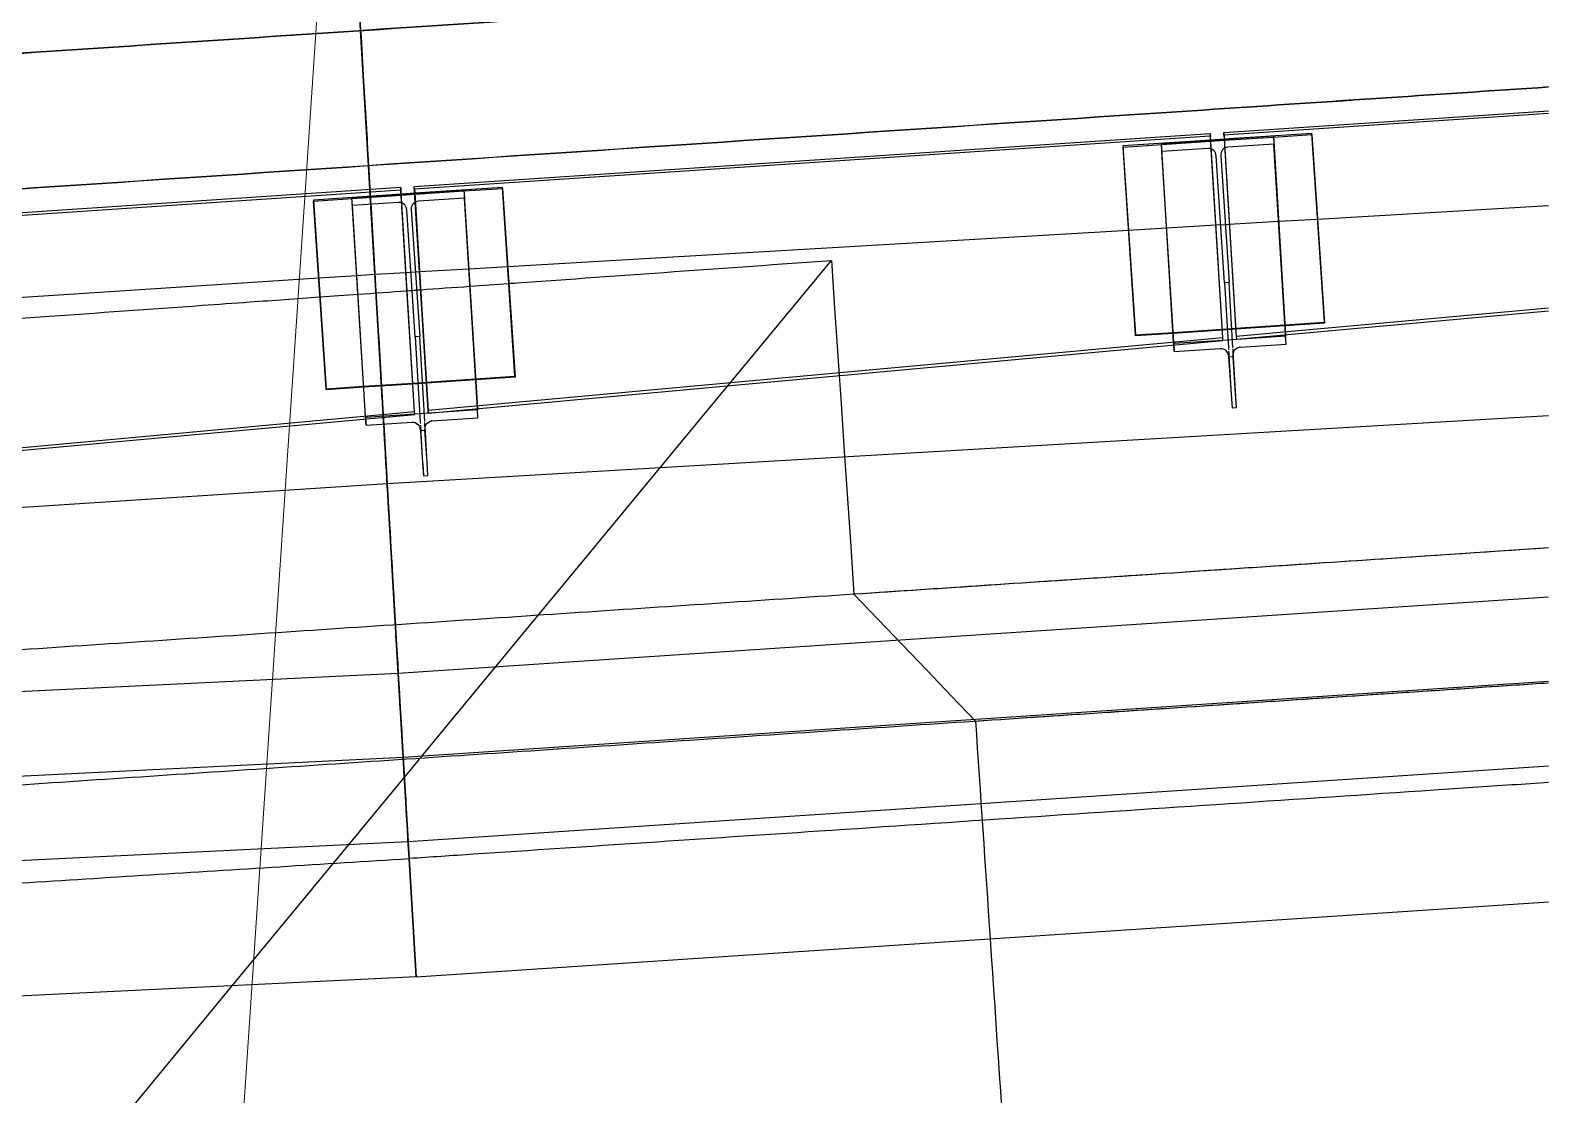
# Model space of a CAD drawing. Header units: metres. Extents: x -1161 to -1081, y 0 to 563.
# Drawn here: x -1093.747 to -1091.481, y 543.685 to 545.258 of the extents above; entities that cross this region are included whole.
import ezdxf

# ---------------------------------------------------------------- set-up
doc = ezdxf.new("R2010")
doc.units = ezdxf.units.M
doc.layers.add('A-GENM', color=7, linetype='Continuous', lineweight=35)
doc.layers.add('G-ANNO-TEXT', color=7, linetype='Continuous', lineweight=9)

# ---------------------------------------------------------------- blocks, each defined once
blk = doc.blocks.new('StitchPour_RS36B_01 - StitchPour_RS36B_01-61148557-DRG-2873121 - DECK SLAB GENERAL ARRANGEMENT PLAN')
at = {"layer": 'A-GENM', "color": 253, "lineweight": 25, "true_color": 0xa3a3a3}
blk.add_open_spline([(145.6093, -1.7264), (145.7681, -2.1953), (146.0855, -3.1331), (146.4591, -4.237), (146.6739, -4.872), (146.7301, -5.038)], degree=3, knots=[-1, -1, -1, -1, -0.925, -0.85, -0.8234466, -0.8234466, -0.8234466, -0.8234466], dxfattribs=at)
at = {"layer": 'A-GENM', "color": 9, "lineweight": 25, "true_color": 0xbebebe}
blk.add_open_spline([(146.2442, -3.602), (146.1384, -3.2894), (146.0326, -2.9768), (145.9268, -2.6642)], degree=3, dxfattribs=at)
blk = doc.blocks.new('SCR_SE_1 - SCR_SE_1-66993702-DRG-2873121 - DECK SLAB GENERAL ARRANGEMENT PLAN')
at = {"layer": 'A-GENM', "color": 253, "lineweight": 25, "true_color": 0xa3a3a3}
for p, q in [((0, 0.004), (0, 0)), ((0, 0.004), (1.18, 0.004)), ((0.0017, -0.3281), (0, 0.004)), ((0, 0), (1.18, 0)), ((0.0009, -0.1854), (0, 0)), ((1.18, 0), (1.18, 0.004)), ((1.18, 0.004), (1.182, -0.357)), ((1.18, 0), (1.182, -0.357)), ((0.0017, -0.3281), (0.0009, -0.1854)), ((0.0017, -0.3321), (0.0017, -0.3281)), ((1.182, -0.357), (0.0017, -0.3281)), ((0.0017, -0.3318), (0.0017, -0.3281)), ((1.106, -0.3591), (0.0017, -0.3321)), ((1.1075, -0.3591), (1.106, -0.3591)), ((1.182, -0.3609), (1.1075, -0.3591)), ((1.182, -0.357), (1.182, -0.3609)), ((1.182, -0.357), (1.182, -0.3609))]:
    blk.add_line(p, q, dxfattribs=at)
blk = doc.blocks.new('SCR_SE_2 - SCR_SE_2-66993703-DRG-2873121 - DECK SLAB GENERAL ARRANGEMENT PLAN')
at = {"layer": 'A-GENM', "color": 253, "lineweight": 25, "true_color": 0xa3a3a3}
for p, q in [((0, 0.004), (0, 0)), ((1.18, 0.0039), (0, 0.004)), ((0.0016, -0.2988), (0, 0.004)), ((0.0009, -0.1696), (0, 0)), ((0.0001, 0), (1.18, 0)), ((1.18, 0), (1.18, 0.0039)), ((1.1817, -0.3276), (1.18, 0.0039)), ((1.18, 0), (1.18, -0.0059)), ((1.18, -0.0059), (1.1809, -0.1867)), ((0.0015, -0.2988), (0.0009, -0.1696)), ((1.1809, -0.1867), (1.1817, -0.3276)), ((0.0016, -0.3025), (0.0015, -0.2988)), ((0.0016, -0.3027), (0.0016, -0.2988)), ((0.0016, -0.2988), (1.1817, -0.3276)), ((1.1817, -0.3316), (0.0016, -0.3027)), ((1.1817, -0.3276), (1.1817, -0.3316)), ((1.1817, -0.3316), (1.1817, -0.3276))]:
    blk.add_line(p, q, dxfattribs=at)
blk = doc.blocks.new('SCR_SE_3 - SCR_SE_3-66993704-DRG-2873121 - DECK SLAB GENERAL ARRANGEMENT PLAN')
at = {"layer": 'A-GENM', "color": 253, "lineweight": 25, "true_color": 0xa3a3a3}
for p, q in [((1.18, 0.0039), (0.6983, 0.0039)), ((1.18, 0), (1.18, 0.0039)), ((1.18, 0.0039), (1.1816, -0.2983)), ((0.6986, 0), (1.18, 0)), ((1.18, 0), (1.18, -0.0059)), ((1.18, -0.0059), (1.1814, -0.2667)), ((1.1814, -0.2667), (1.1816, -0.2983)), ((0.7177, -0.2869), (1.1816, -0.2983)), ((1.1816, -0.3022), (0.718, -0.2909)), ((1.1816, -0.2983), (1.1816, -0.3022)), ((1.1816, -0.2983), (1.1816, -0.3022))]:
    blk.add_line(p, q, dxfattribs=at)
blk = doc.blocks.new('PLATE ph - PLATE ph-V18-DRG-2873121 - DECK SLAB GENERAL ARRANGEMENT PLAN')
at = {"layer": 'A-GENM', "color": 253, "lineweight": 25, "true_color": 0xa3a3a3}
for p, q in [((-1093.0492, 545.0263), (-1093.1789, 545.0176)), ((-1093.1788, 545.0161), (-1093.106, 545.021)), ((-1093.106, 545.021), (-1093.0491, 545.0248)), ((-1093.0306, 544.747), (-1093.0492, 545.0263)), ((-1093.0491, 545.0248), (-1093.0492, 545.0263)), ((-1093.0491, 545.0248), (-1093.0305, 544.7455)), ((-1093.1989, 545.0163), (-1093.3286, 545.0076)), ((-1093.3286, 545.0076), (-1093.31, 544.7284)), ((-1093.3286, 545.0076), (-1093.3285, 545.0061)), ((-1093.3285, 545.0061), (-1093.2716, 545.0099)), ((-1093.3099, 544.7284), (-1093.3285, 545.0061)), ((-1093.2716, 545.0099), (-1093.1988, 545.0148)), ((-1093.1789, 545.0176), (-1093.1989, 545.0163)), ((-1093.1988, 545.0148), (-1093.1788, 545.0161)), ((-1093.0889, 544.7431), (-1093.0306, 544.747)), ((-1093.0306, 544.747), (-1093.0305, 544.7455)), ((-1093.31, 544.7284), (-1093.2546, 544.7321)), ((-1093.3098, 544.7269), (-1093.31, 544.7284)), ((-1093.3098, 544.7269), (-1093.3099, 544.7284)), ((-1093.2545, 544.7306), (-1093.3098, 544.7269)), ((-1093.2546, 544.7321), (-1093.1817, 544.7369)), ((-1093.1816, 544.7354), (-1093.2545, 544.7306)), ((-1093.1817, 544.7369), (-1093.168, 544.7378)), ((-1093.1679, 544.7363), (-1093.1816, 544.7354)), ((-1093.1617, 544.7368), (-1093.1674, 544.7364)), ((-1093.1669, 544.7379), (-1093.1618, 544.7382)), ((-1093.1618, 544.7382), (-1093.0889, 544.7431)), ((-1093.0888, 544.7416), (-1093.1617, 544.7368)), ((-1093.0305, 544.7455), (-1093.0888, 544.7416))]:
    blk.add_line(p, q, dxfattribs=at)
blk = doc.blocks.new('PLATE ph - PLATE ph-V19-DRG-2873121 - DECK SLAB GENERAL ARRANGEMENT PLAN')
at = {"layer": 'A-GENM', "color": 253, "lineweight": 25, "true_color": 0xa3a3a3}
for p, q in [((-1092.0016, 545.0961), (-1092.1313, 545.0875)), ((-1092.1313, 545.0875), (-1092.1126, 544.8082)), ((-1092.1313, 545.0875), (-1092.1311, 545.086)), ((-1092.1311, 545.086), (-1092.0743, 545.0898)), ((-1092.0743, 545.0898), (-1092.0015, 545.0946)), ((-1091.9816, 545.0975), (-1092.0016, 545.0961)), ((-1092.0015, 545.0946), (-1091.9815, 545.096)), ((-1091.8519, 545.1061), (-1091.9816, 545.0975)), ((-1091.9815, 545.096), (-1091.9087, 545.1008)), ((-1091.9087, 545.1008), (-1091.8518, 545.1046)), ((-1091.8333, 544.8269), (-1091.8519, 545.1061)), ((-1091.8517, 545.1046), (-1091.8519, 545.1061)), ((-1091.8517, 545.1046), (-1091.8331, 544.8254)), ((-1092.1126, 544.8082), (-1092.1311, 545.086)), ((-1092.0572, 544.8119), (-1091.9844, 544.8168)), ((-1091.9843, 544.8153), (-1092.0571, 544.8104)), ((-1091.9844, 544.8168), (-1091.9709, 544.8177)), ((-1091.9708, 544.8162), (-1091.9843, 544.8153)), ((-1091.9648, 544.8166), (-1091.97, 544.8162)), ((-1091.9696, 544.8178), (-1091.9648, 544.8181)), ((-1091.9645, 544.8181), (-1091.8916, 544.823)), ((-1091.8915, 544.8215), (-1091.9644, 544.8166)), ((-1091.8916, 544.823), (-1091.8333, 544.8269)), ((-1091.8331, 544.8254), (-1091.8915, 544.8215)), ((-1091.8333, 544.8269), (-1091.8331, 544.8254)), ((-1092.1126, 544.8082), (-1092.0572, 544.8119)), ((-1092.1125, 544.8067), (-1092.1126, 544.8082)), ((-1092.1125, 544.8067), (-1092.1126, 544.8082)), ((-1092.0571, 544.8104), (-1092.1125, 544.8067))]:
    blk.add_line(p, q, dxfattribs=at)
blk = doc.blocks.new('POST_2220_1B_310UB - 1B-68560599-DRG-2873121 - DECK SLAB GENERAL ARRANGEMENT PLAN')
at = {"layer": 'A-GENM', "color": 253, "lineweight": 25, "true_color": 0xa3a3a3}
for p, q in [((-1093.1789, 545.0176), (-1093.1061, 545.0225)), ((-1093.1061, 545.0225), (-1093.1053, 545.0105)), ((-1093.1061, 545.0225), (-1093.0862, 544.6992)), ((-1093.2717, 545.0114), (-1093.1989, 545.0163)), ((-1093.2709, 544.9995), (-1093.2717, 545.0114)), ((-1093.2518, 544.688), (-1093.2717, 545.0114)), ((-1093.2028, 545.004), (-1093.2709, 544.9995)), ((-1093.2518, 544.688), (-1093.2709, 544.9995)), ((-1093.2005, 545.0039), (-1093.2028, 545.004)), ((-1093.1984, 545.0034), (-1093.2005, 545.0039)), ((-1093.1989, 545.0163), (-1093.1789, 545.0176)), ((-1093.1945, 545.0011), (-1093.1981, 545.0033)), ((-1093.1781, 545.0045), (-1093.1813, 545.002)), ((-1093.1756, 545.0056), (-1093.1777, 545.0048)), ((-1093.1734, 545.006), (-1093.1756, 545.0056)), ((-1093.1054, 545.0105), (-1093.1734, 545.006)), ((-1093.0862, 544.6992), (-1093.1053, 545.0105)), ((-1093.1782, 544.8053), (-1093.1907, 544.9932)), ((-1093.184, 544.9937), (-1093.1715, 544.8057)), ((-1093.1722, 544.8057), (-1093.1782, 544.8053)), ((-1093.1782, 544.8053), (-1093.1708, 544.6798)), ((-1093.1641, 544.6802), (-1093.1715, 544.8057)), ((-1093.2517, 544.6861), (-1093.2518, 544.688)), ((-1093.2517, 544.6861), (-1093.2518, 544.688)), ((-1093.1789, 544.6909), (-1093.2517, 544.6861)), ((-1093.2517, 544.6861), (-1093.2516, 544.684)), ((-1093.2515, 544.684), (-1093.2517, 544.6861)), ((-1093.2516, 544.684), (-1093.2509, 544.6744)), ((-1093.2509, 544.6744), (-1093.2515, 544.684)), ((-1093.2509, 544.6744), (-1093.1829, 544.679)), ((-1093.1829, 544.679), (-1093.1806, 544.6789)), ((-1093.1806, 544.6789), (-1093.1784, 544.6784)), ((-1093.0861, 544.6971), (-1093.1789, 544.6909)), ((-1093.1707, 544.6789), (-1093.1706, 544.6771)), ((-1093.1612, 544.6771), (-1093.1577, 544.6798)), ((-1093.1577, 544.6798), (-1093.1557, 544.6806)), ((-1093.1557, 544.6806), (-1093.1545, 544.6808)), ((-1093.1534, 544.6809), (-1093.0853, 544.6855)), ((-1093.0853, 544.6855), (-1093.0862, 544.6992)), ((-1093.0862, 544.6991), (-1093.0861, 544.6971)), ((-1093.0853, 544.6855), (-1093.0861, 544.6971)), ((-1093.1784, 544.6784), (-1093.1746, 544.6762)), ((-1093.1707, 544.6685), (-1093.1706, 544.6667)), ((-1093.1706, 544.6667), (-1093.1639, 544.6671)), ((-1093.1706, 544.6667), (-1093.1673, 544.6186)), ((-1093.1705, 544.6748), (-1093.1704, 544.6731)), ((-1093.1703, 544.6724), (-1093.1702, 544.6707)), ((-1093.1702, 544.6704), (-1093.1701, 544.6685)), ((-1093.1701, 544.6683), (-1093.1698, 544.6636)), ((-1093.1698, 544.6626), (-1093.1672, 544.6186)), ((-1093.1638, 544.6754), (-1093.164, 544.6785)), ((-1093.1639, 544.6671), (-1093.164, 544.6689)), ((-1093.1607, 544.619), (-1093.1639, 544.6671)), ((-1093.1637, 544.6733), (-1093.1638, 544.675)), ((-1093.1594, 544.6001), (-1093.1636, 544.6726)), ((-1093.1673, 544.6186), (-1093.166, 544.5996)), ((-1093.1671, 544.6181), (-1093.166, 544.5996)), ((-1093.1594, 544.6001), (-1093.1607, 544.619)), ((-1093.166, 544.5996), (-1093.1594, 544.6001))]:
    blk.add_line(p, q, dxfattribs=at)
for centre, start_param, end_param in [((-1093.1527, 544.6697), 1.626409, 1.676451), ((-1093.1527, 544.6697), 1.576366, 1.626409), ((-1093.1821, 544.6677), 0.005558, 0.79098), ((-1093.1527, 544.6697), 2.361753, 3.147174)]:
    blk.add_ellipse(centre, major_axis=(0.0114, 0.0007), ratio=0.989162, start_param=start_param, end_param=end_param, dxfattribs=at)
for points in [[(-1093.1907, 544.9932), (-1093.1908, 544.9948), (-1093.1916, 544.9977), (-1093.1934, 545.0001), (-1093.1945, 545.0011)], [(-1093.1813, 545.002), (-1093.1822, 545.0009), (-1093.1837, 544.9982), (-1093.1841, 544.9952), (-1093.184, 544.9937)]]:
    blk.add_open_spline(points, degree=3, dxfattribs=at)
blk = doc.blocks.new('POST_2020_1B_310UB - 1B-68560600-DRG-2873121 - DECK SLAB GENERAL ARRANGEMENT PLAN')
at = {"layer": 'A-GENM', "color": 253, "lineweight": 25, "true_color": 0xa3a3a3}
for p, q in [((-1092.0744, 545.0913), (-1092.0016, 545.0961)), ((-1092.0736, 545.0793), (-1092.0744, 545.0913)), ((-1092.0563, 544.7972), (-1092.0744, 545.0913)), ((-1092.0016, 545.0961), (-1091.9816, 545.0975)), ((-1091.9816, 545.0975), (-1091.9088, 545.1023)), ((-1091.908, 545.0904), (-1091.9761, 545.0858)), ((-1091.9088, 545.1023), (-1091.908, 545.0904)), ((-1091.9088, 545.1023), (-1091.8907, 544.8083)), ((-1091.8906, 544.8083), (-1091.908, 545.0904)), ((-1092.0055, 545.0839), (-1092.0736, 545.0793)), ((-1092.0562, 544.7972), (-1092.0736, 545.0793)), ((-1092.0032, 545.0838), (-1092.0055, 545.0839)), ((-1092.0011, 545.0833), (-1092.0032, 545.0838)), ((-1091.9972, 545.081), (-1092.0008, 545.0831)), ((-1091.9808, 544.8851), (-1091.9934, 545.0731)), ((-1091.9867, 545.0735), (-1091.9741, 544.8856)), ((-1091.9808, 545.0843), (-1091.9839, 545.0819)), ((-1091.9783, 545.0855), (-1091.9804, 545.0847)), ((-1091.9761, 545.0858), (-1091.9783, 545.0855)), ((-1091.9749, 544.8855), (-1091.9808, 544.8851)), ((-1091.9808, 544.8851), (-1091.9752, 544.7889)), ((-1091.9685, 544.7894), (-1091.9741, 544.8856)), ((-1092.0562, 544.7952), (-1092.0563, 544.7972)), ((-1091.9833, 544.8001), (-1092.0562, 544.7952)), ((-1092.0561, 544.7952), (-1092.0562, 544.7972)), ((-1092.0562, 544.7952), (-1092.0561, 544.7932)), ((-1092.056, 544.7932), (-1092.0561, 544.7952)), ((-1092.0561, 544.7932), (-1092.0554, 544.7836)), ((-1092.0554, 544.7836), (-1092.056, 544.7932)), ((-1091.8906, 544.8063), (-1091.9833, 544.8001)), ((-1091.9579, 544.7901), (-1091.8898, 544.7946)), ((-1091.8907, 544.8083), (-1091.8906, 544.8063)), ((-1091.8898, 544.7946), (-1091.8906, 544.8083)), ((-1091.8898, 544.7946), (-1091.8906, 544.8063)), ((-1092.0554, 544.7836), (-1091.9873, 544.7881)), ((-1091.9873, 544.7881), (-1091.9851, 544.7881)), ((-1091.9851, 544.7881), (-1091.9829, 544.7876)), ((-1091.9829, 544.7876), (-1091.9791, 544.7854)), ((-1091.9752, 544.7776), (-1091.9751, 544.7759)), ((-1091.9751, 544.7881), (-1091.975, 544.7862)), ((-1091.9751, 544.7759), (-1091.9684, 544.7763)), ((-1091.9751, 544.7759), (-1091.9718, 544.7278)), ((-1091.9749, 544.7839), (-1091.9748, 544.7823)), ((-1091.9747, 544.7816), (-1091.9746, 544.7799)), ((-1091.9746, 544.7796), (-1091.9745, 544.7777)), ((-1091.9745, 544.7775), (-1091.9716, 544.7278)), ((-1091.9684, 544.7763), (-1091.9685, 544.7781)), ((-1091.9682, 544.7846), (-1091.9684, 544.7876)), ((-1091.9651, 544.7282), (-1091.9684, 544.7763)), ((-1091.9681, 544.7824), (-1091.9682, 544.7841)), ((-1091.9633, 544.7009), (-1091.968, 544.782)), ((-1091.9657, 544.7863), (-1091.9622, 544.7889)), ((-1091.9622, 544.7889), (-1091.9601, 544.7897)), ((-1091.9601, 544.7897), (-1091.959, 544.79)), ((-1091.9718, 544.7278), (-1091.9699, 544.7004)), ((-1091.9715, 544.7268), (-1091.9699, 544.7004)), ((-1091.9633, 544.7009), (-1091.9651, 544.7282)), ((-1091.9699, 544.7004), (-1091.9633, 544.7009))]:
    blk.add_line(p, q, dxfattribs=at)
for centre, start_param, end_param in [((-1091.9866, 544.7769), 0.005558, 0.79098), ((-1091.9571, 544.7788), 2.361753, 3.147174), ((-1091.9571, 544.7788), 1.626409, 1.676451), ((-1091.9571, 544.7788), 1.576366, 1.626409)]:
    blk.add_ellipse(centre, major_axis=(0.0114, 0.0007), ratio=0.989162, start_param=start_param, end_param=end_param, dxfattribs=at)
for points in [[(-1091.9934, 545.0731), (-1091.9935, 545.0746), (-1091.9942, 545.0775), (-1091.9961, 545.08), (-1091.9972, 545.081)], [(-1091.9839, 545.0819), (-1091.9849, 545.0807), (-1091.9864, 545.0781), (-1091.9868, 545.0751), (-1091.9867, 545.0735)]]:
    blk.add_open_spline(points, degree=3, dxfattribs=at)
blk = doc.blocks.new('Top of Pavement - RL A - Top of Pavement - RL A-68818558-DRG-2873121 - DECK SLAB GENERAL ARRANGEMENT PLAN')
at = {"layer": 'A-GENM', "color": 9, "lineweight": 25, "true_color": 0xbebebe}
for points, knots in [([(145.8775, -5.2646), (145.8461, -5.1717), (145.7697, -4.946), (145.6484, -4.5875), (145.5136, -4.1892), (145.3788, -3.7909), (145.244, -3.3927), (145.1092, -2.9944), (144.9744, -2.5961), (144.8633, -2.2678), (144.7971, -2.0724), (144.7759, -2.0096)], [-0.72456638, -0.72456638, -0.72456638, -0.72456638, -0.72254335, -0.71965318, -0.71676301, -0.71387283, -0.71098266, -0.70809249, -0.70520231, -0.70231214, -0.7009465, -0.7009465, -0.7009465, -0.7009465]), ([(144.5871, -2.0723), (144.6064, -2.1294), (144.6707, -2.3192), (144.7798, -2.6417), (144.9146, -3.04), (145.0494, -3.4383), (145.1842, -3.8366), (145.319, -4.2349), (145.4538, -4.6331), (145.5757, -4.9935), (145.6528, -5.221), (145.6848, -5.3158)], [0.7010705, 0.7010705, 0.7010705, 0.7010705, 0.70231214, 0.70520231, 0.70809249, 0.71098266, 0.71387283, 0.71676301, 0.71965318, 0.72254335, 0.72460685, 0.72460685, 0.72460685, 0.72460685])]:
    blk.add_open_spline(points, degree=3, knots=knots, dxfattribs=at)
blk = doc.blocks.new('T2DPAA-T2D-C3S-RS-M3D-100334_rvt-1-DRG-2873121 - DECK SLAB GENERAL ARRANGEMENT PLAN')
at = {"layer": 'A-GENM', "color": 9, "lineweight": 25, "true_color": 0xbebebe}
for p, q in [((-1093.2589, 545.2581), (-1093.2939, 545.8571)), ((-1093.2939, 545.8571), (-1093.2589, 545.2581)), ((-1093.2472, 545.0584), (-1093.2589, 545.2581)), ((-1093.2589, 545.2581), (-1093.2472, 545.0584)), ((-1092.5626, 544.9183), (-1092.5578, 544.8477)), ((-1092.5578, 544.8477), (-1092.5531, 544.7772)), ((-1092.5531, 544.7772), (-1092.5511, 544.748))]:
    blk.add_line(p, q, dxfattribs=at)
at = {"layer": 'A-GENM', "color": 253, "lineweight": 25, "true_color": 0xa3a3a3}
for p, q in [((-1093.2451, 545.023), (-1093.2472, 545.0584)), ((-1093.2472, 545.0584), (-1093.2451, 545.023)), ((-1093.2446, 545.0132), (-1093.2451, 545.023)), ((-1093.2451, 545.023), (-1093.2446, 545.0132)), ((-1093.2378, 544.8974), (-1093.2446, 545.0132)), ((-1093.2446, 545.0132), (-1093.2378, 544.8974)), ((-1091.5016, 544.999), (-1091.8434, 544.979)), ((-1091.5016, 544.999), (-1091.8434, 544.979)), ((-1091.901, 544.9756), (-1091.9739, 544.9714)), ((-1091.901, 544.9756), (-1091.9739, 544.9714)), ((-1091.8434, 544.979), (-1091.901, 544.9756)), ((-1091.8434, 544.979), (-1091.901, 544.9756)), ((-1092.1229, 544.9626), (-1093.0414, 544.9089)), ((-1092.1229, 544.9626), (-1093.0414, 544.9089)), ((-1092.0667, 544.9659), (-1092.1229, 544.9626)), ((-1092.0667, 544.9659), (-1092.1229, 544.9626)), ((-1091.9938, 544.9702), (-1092.0667, 544.9659)), ((-1091.9938, 544.9702), (-1092.0667, 544.9659)), ((-1091.9802, 544.971), (-1091.9938, 544.9702)), ((-1091.9802, 544.971), (-1091.9938, 544.9702)), ((-1091.9739, 544.9714), (-1091.9798, 544.971)), ((-1091.9739, 544.9714), (-1091.9798, 544.971)), ((-1093.0989, 544.9055), (-1093.1718, 544.9013)), ((-1093.0989, 544.9055), (-1093.1718, 544.9013)), ((-1093.0414, 544.9089), (-1093.0989, 544.9055)), ((-1093.0414, 544.9089), (-1093.0989, 544.9055)), ((-1093.3209, 544.892), (-1094.2389, 544.8318)), ((-1093.3209, 544.892), (-1094.2389, 544.8318)), ((-1093.2646, 544.8957), (-1093.3209, 544.892)), ((-1093.2646, 544.8957), (-1093.3209, 544.892)), ((-1093.2378, 544.8974), (-1093.2646, 544.8957)), ((-1093.2378, 544.8974), (-1093.2646, 544.8957)), ((-1093.1918, 544.9001), (-1093.2378, 544.8974)), ((-1093.1918, 544.9001), (-1093.2378, 544.8974)), ((-1093.2281, 544.7323), (-1093.2378, 544.8974)), ((-1093.2378, 544.8974), (-1093.2281, 544.7323)), ((-1093.1782, 544.9009), (-1093.1918, 544.9001)), ((-1093.1782, 544.9009), (-1093.1918, 544.9001)), ((-1093.1718, 544.9013), (-1093.1778, 544.9009)), ((-1093.1718, 544.9013), (-1093.1778, 544.9009)), ((-1093.2257, 544.6904), (-1093.2281, 544.7323)), ((-1093.2281, 544.7323), (-1093.2257, 544.6904)), ((-1093.2254, 544.6864), (-1093.2257, 544.6904)), ((-1093.2257, 544.6904), (-1093.2254, 544.6864)), ((-1093.2248, 544.6762), (-1093.2254, 544.6864)), ((-1093.2254, 544.6864), (-1093.2248, 544.6762)), ((-1091.5016, 544.6885), (-1093.2197, 544.588)), ((-1091.5016, 544.6885), (-1093.2197, 544.588)), ((-1093.2197, 544.588), (-1093.2248, 544.6762)), ((-1093.2248, 544.6762), (-1093.2197, 544.588)), ((-1093.2197, 544.588), (-1094.3559, 544.5135)), ((-1093.2197, 544.588), (-1094.3559, 544.5135)), ((-1093.2033, 544.3076), (-1093.2197, 544.588)), ((-1093.2197, 544.588), (-1093.2033, 544.3076)), ((-1091.5016, 544.4205), (-1093.2033, 544.3076)), ((-1093.2033, 544.3076), (-1094.9287, 544.2237)), ((-1093.196, 544.1831), (-1093.2033, 544.3076)), ((-1093.2033, 544.3076), (-1093.196, 544.1831)), ((-1091.5016, 544.2955), (-1093.196, 544.1831)), ((-1093.196, 544.1831), (-1094.9204, 544.099)), ((-1093.1887, 544.0583), (-1093.196, 544.1831)), ((-1093.196, 544.1831), (-1093.1887, 544.0583)), ((-1091.5016, 544.1702), (-1093.1887, 544.0583)), ((-1093.1887, 544.0583), (-1094.9121, 543.9743)), ((-1093.177, 543.8587), (-1093.1887, 544.0583)), ((-1093.1887, 544.0583), (-1093.177, 543.8587)), ((-1093.1872, 544.0337), (-1093.1862, 544.0166)), ((-1093.1862, 544.0166), (-1093.1872, 544.0337)), ((-1093.1862, 544.0166), (-1093.177, 543.8587)), ((-1093.177, 543.8587), (-1093.1862, 544.0166)), ((-1093.177, 543.8587), (-1091.5016, 543.9698)), ((-1093.177, 543.8587), (-1094.8988, 543.7747))]:
    blk.add_line(p, q, dxfattribs=at)
at = {"layer": 'A-GENM', "color": 254, "lineweight": 25, "true_color": 0xd1d1d1}
for p, q in [((-1092.7157, 544.733), (-1092.5626, 544.9183)), ((-1093.1683, 544.1849), (-1092.7161, 544.7325)), ((-1093.4488, 543.8454), (-1093.1717, 544.1809)), ((-1093.1704, 544.1824), (-1093.1689, 544.1843)), ((-1093.6055, 543.6556), (-1093.4488, 543.8454))]:
    blk.add_line(p, q, dxfattribs=at)
at = {"layer": 'A-GENM', "color": 9, "lineweight": 25, "true_color": 0xbebebe, "flags": 128}
for points in [[(-1092.5511, 544.748), (-1092.5483, 544.7067), (-1092.5435, 544.6361), (-1092.5388, 544.5656), (-1092.534, 544.4951), (-1092.5292, 544.4245)], [(-1092.5292, 544.4245), (-1092.4933, 544.387), (-1092.4573, 544.3496), (-1092.4214, 544.3121), (-1092.3854, 544.2746), (-1092.3495, 544.2371)]]:
    blk.add_lwpolyline(points, dxfattribs=at)
at = {"layer": 'A-GENM', "color": 9, "lineweight": 25, "true_color": 0xbebebe}
for points in [[(-1093.2679, 545.4129), (-1093.2649, 545.3613), (-1093.2619, 545.3097), (-1093.2589, 545.2581)], [(-1093.2589, 545.2581), (-1093.2619, 545.3097), (-1093.2649, 545.3613), (-1093.2679, 545.4129)], [(-1093.2589, 545.2581), (-1093.2574, 545.2331), (-1093.256, 545.208), (-1093.2545, 545.183)], [(-1093.2545, 545.183), (-1093.256, 545.208), (-1093.2574, 545.2331), (-1093.2589, 545.2581)], [(-1093.2545, 545.183), (-1093.2521, 545.1415), (-1093.2496, 545.1), (-1093.2472, 545.0584)], [(-1093.2472, 545.0584), (-1093.2496, 545.1), (-1093.2521, 545.1415), (-1093.2545, 545.183)], [(-1091.5016, 545.1748), (-1091.6721, 545.1634), (-1091.8426, 545.1521), (-1092.0131, 545.1407)], [(-1092.0131, 545.1407), (-1092.3424, 545.1187), (-1092.6718, 545.0968), (-1093.0011, 545.0748)], [(-1093.0011, 545.0748), (-1093.3304, 545.0529), (-1093.6597, 545.0309), (-1093.9889, 545.009)], [(-1093.0279, 544.8851), (-1092.8728, 544.8961), (-1092.7177, 544.9072), (-1092.5626, 544.9183)], [(-1093.0973, 544.8801), (-1093.0782, 544.8815), (-1093.059, 544.8829), (-1093.0398, 544.8842)], [(-1093.0398, 544.8842), (-1093.0358, 544.8845), (-1093.0318, 544.8848), (-1093.0279, 544.8851)], [(-1093.4222, 544.8569), (-1093.3878, 544.8594), (-1093.3534, 544.8618), (-1093.319, 544.8643)], [(-1093.319, 544.8643), (-1093.3003, 544.8656), (-1093.2816, 544.867), (-1093.2629, 544.8683)], [(-1093.2629, 544.8683), (-1093.2387, 544.87), (-1093.2144, 544.8718), (-1093.1901, 544.8735)], [(-1093.1901, 544.8735), (-1093.1856, 544.8738), (-1093.1811, 544.8741), (-1093.1765, 544.8745)], [(-1093.1761, 544.8745), (-1093.1741, 544.8746), (-1093.1721, 544.8748), (-1093.1702, 544.8749)], [(-1093.1702, 544.8749), (-1093.1459, 544.8767), (-1093.1216, 544.8784), (-1093.0973, 544.8801)], [(-1093.9584, 544.8188), (-1093.8033, 544.8298), (-1093.6482, 544.8408), (-1093.4931, 544.8519)], [(-1093.4931, 544.8519), (-1093.4699, 544.8535), (-1093.4466, 544.8552), (-1093.4233, 544.8569)], [(-1091.7343, 544.4775), (-1091.8668, 544.4687), (-1091.9993, 544.4599), (-1092.1317, 544.451)], [(-1091.5016, 544.493), (-1091.5792, 544.4879), (-1091.6567, 544.4827), (-1091.7343, 544.4775)], [(-1092.1317, 544.451), (-1092.2642, 544.4422), (-1092.3967, 544.4334), (-1092.5292, 544.4245)], [(-1093.2007, 544.2636), (-1093.1962, 544.1869), (-1093.1917, 544.1103), (-1093.1872, 544.0337)], [(-1093.1872, 544.0337), (-1093.1917, 544.1103), (-1093.1962, 544.1869), (-1093.2007, 544.2636)], [(-1092.3495, 544.2371), (-1092.3422, 544.1298), (-1092.335, 544.0224), (-1092.3277, 543.915)], [(-1091.5016, 544.1461), (-1091.5197, 544.1449), (-1091.5378, 544.1437), (-1091.5559, 544.1425)], [(-1093.3785, 544.0217), (-1093.3148, 544.0257), (-1093.251, 544.0297), (-1093.1872, 544.0337)], [(-1093.0921, 544.04), (-1093.1238, 544.0379), (-1093.1555, 544.0358), (-1093.1872, 544.0337)], [(-1093.7611, 543.9976), (-1093.6974, 544.0017), (-1093.6336, 544.0057), (-1093.5698, 544.0097)], [(-1093.5698, 544.0097), (-1093.5061, 544.0137), (-1093.4423, 544.0178), (-1093.3785, 544.0217)], [(-1092.3277, 543.915), (-1092.3097, 543.6478), (-1092.2917, 543.3806), (-1092.2737, 543.1134)]]:
    blk.add_open_spline(points, degree=3, dxfattribs=at)
at = {"layer": 'A-GENM', "color": 253, "lineweight": 25, "true_color": 0xa3a3a3}
for points, knots in [([(-1094.9767, 544.9431), (-1094.6475, 544.965), (-1093.989, 545.009), (-1093.0011, 545.0749), (-1092.1719, 545.1301), (-1091.6721, 545.1634), (-1091.5016, 545.1748)], [0, 0, 0, 0, 0.05, 0.1, 0.15, 0.1758866, 0.1758866, 0.1758866, 0.1758866]), ([(-1091.5559, 544.1425), (-1091.5943, 544.1399), (-1091.7337, 544.1306), (-1091.8731, 544.1213), (-1091.9742, 544.1146)], [-0.2988539, -0.2988539, -0.2988539, -0.2988539, -0.27777778, -0.22222222, -0.22222222, -0.22222222, -0.22222222])]:
    blk.add_open_spline(points, degree=3, knots=knots, dxfattribs=at)
for points in [[(-1093.2472, 545.0584), (-1093.2465, 545.0466), (-1093.2458, 545.0348), (-1093.2451, 545.023)], [(-1093.2451, 545.023), (-1093.2458, 545.0348), (-1093.2465, 545.0466), (-1093.2472, 545.0584)], [(-1093.2451, 545.023), (-1093.2449, 545.0198), (-1093.2447, 545.0165), (-1093.2446, 545.0132)], [(-1093.2446, 545.0132), (-1093.2447, 545.0165), (-1093.2449, 545.0198), (-1093.2451, 545.023)], [(-1093.2446, 545.0132), (-1093.2391, 544.9196), (-1093.2336, 544.826), (-1093.2281, 544.7323)], [(-1093.241, 544.9531), (-1093.2422, 544.9732), (-1093.2434, 544.9932), (-1093.2446, 545.0132)], [(-1093.2281, 544.7323), (-1093.2324, 544.8059), (-1093.2367, 544.8795), (-1093.241, 544.9531)], [(-1093.2281, 544.7323), (-1093.2279, 544.7293), (-1093.2278, 544.7263), (-1093.2276, 544.7233)], [(-1093.2276, 544.7233), (-1093.2278, 544.7263), (-1093.2279, 544.7293), (-1093.2281, 544.7323)], [(-1093.2276, 544.7233), (-1093.2269, 544.711), (-1093.2262, 544.6987), (-1093.2254, 544.6864)], [(-1093.2254, 544.6864), (-1093.2262, 544.6987), (-1093.2269, 544.711), (-1093.2276, 544.7233)], [(-1093.2254, 544.6864), (-1093.2252, 544.683), (-1093.225, 544.6796), (-1093.2248, 544.6762)], [(-1093.2248, 544.6762), (-1093.225, 544.6796), (-1093.2252, 544.683), (-1093.2254, 544.6864)], [(-1093.2248, 544.6762), (-1093.2213, 544.6152), (-1093.2177, 544.5543), (-1093.2141, 544.4934)], [(-1093.2141, 544.4934), (-1093.2177, 544.5543), (-1093.2213, 544.6152), (-1093.2248, 544.6762)], [(-1093.2141, 544.4934), (-1093.2097, 544.4168), (-1093.2052, 544.3402), (-1093.2007, 544.2636)], [(-1093.2007, 544.2636), (-1093.2052, 544.3402), (-1093.2097, 544.4168), (-1093.2141, 544.4934)], [(-1091.9742, 544.1146), (-1092.1764, 544.1011), (-1092.3786, 544.0876), (-1092.5807, 544.0741)], [(-1092.5807, 544.0741), (-1092.7512, 544.0628), (-1092.9216, 544.0514), (-1093.0921, 544.04)]]:
    blk.add_open_spline(points, degree=3, dxfattribs=at)
at = {"layer": 'A-GENM', "color": 9, "lineweight": 25, "true_color": 0xbebebe}
blk.add_open_spline([(-1092.3495, 544.2371), (-1092.2163, 544.246), (-1091.95, 544.2638), (-1091.6674, 544.2826), (-1091.5179, 544.2926), (-1091.5016, 544.2937)], degree=3, knots=[0, 0, 0, 0, 0.03846154, 0.07692308, 0.08162676, 0.08162676, 0.08162676, 0.08162676], dxfattribs=at)
at = {"layer": 'A-GENM', "color": 253, "lineweight": 25, "true_color": 0xa3a3a3, "rotation": 75.11694444444437}
for name in ['Top of Pavement - RL A - Top of Pavement - RL A-68818558-DRG-2873121 - DECK SLAB GENERAL ARRANGEMENT PLAN', 'StitchPour_RS36B_01 - StitchPour_RS36B_01-61148557-DRG-2873121 - DECK SLAB GENERAL ARRANGEMENT PLAN']:
    blk.add_blockref(name, (-1134.0578, 404.8616), dxfattribs=at)
at = {"layer": 'A-GENM', "color": 253, "lineweight": 25, "true_color": 0xa3a3a3, "extrusion": (0, 0, -1)}
for name, p, rotation in [('SCR_SE_3 - SCR_SE_3-66993704-DRG-2873121 - DECK SLAB GENERAL ARRANGEMENT PLAN', (1090.8046, 545.1819), 356.1843198733337), ('SCR_SE_2 - SCR_SE_2-66993703-DRG-2873121 - DECK SLAB GENERAL ARRANGEMENT PLAN', (1092.0019, 545.102), 356.1843198733235), ('SCR_SE_1 - SCR_SE_1-66993702-DRG-2873121 - DECK SLAB GENERAL ARRANGEMENT PLAN', (1093.1993, 545.0221), 356.1843056642884)]:
    blk.add_blockref(name, p, dxfattribs=dict(at, rotation=rotation))
at = {"layer": 'A-GENM', "color": 253, "lineweight": 25, "true_color": 0xa3a3a3}
for name in ['PLATE ph - PLATE ph-V19-DRG-2873121 - DECK SLAB GENERAL ARRANGEMENT PLAN', 'POST_2020_1B_310UB - 1B-68560600-DRG-2873121 - DECK SLAB GENERAL ARRANGEMENT PLAN', 'PLATE ph - PLATE ph-V18-DRG-2873121 - DECK SLAB GENERAL ARRANGEMENT PLAN', 'POST_2220_1B_310UB - 1B-68560599-DRG-2873121 - DECK SLAB GENERAL ARRANGEMENT PLAN']:
    blk.add_blockref(name, (0, 0), dxfattribs=at)

msp = doc.modelspace()

# ---------------------------------------------------------------- linework, layer by layer
at = {"layer": 'G-ANNO-TEXT'}
msp.add_line((-1093.2982, 545.661), (-1093.4931, 542.7501), dxfattribs=at)

# ---------------------------------------------------------------- block references
at = {"lineweight": 5}
msp.add_blockref('T2DPAA-T2D-C3S-RS-M3D-100334_rvt-1-DRG-2873121 - DECK SLAB GENERAL ARRANGEMENT PLAN', (0, 0), dxfattribs=at)

doc.saveas('drawing.dxf')
